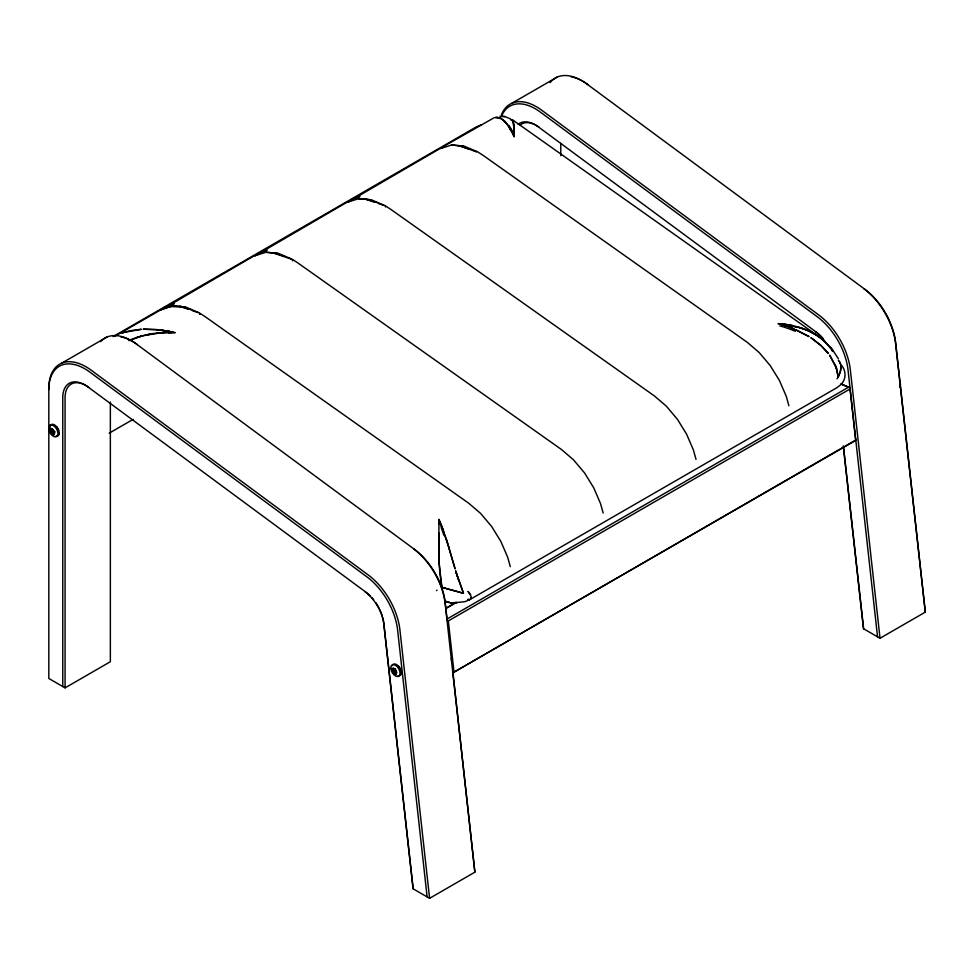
<?xml version="1.0" encoding="UTF-8"?>
<svg xmlns="http://www.w3.org/2000/svg" width="974" height="974" viewBox="0 0 974 974"><rect width="100%" height="100%" fill="white"/><g stroke="black" fill="none" stroke-linecap="round" stroke-linejoin="round"><path stroke-width="1.46" d="M438.884 532.973L439.177 563.617L441.879 587.346L453.068 590.39M439.018 521.723L439.043 519.325C438.836 542.019 437.789 564.981 442.001 587.407L455.722 591.194M438.97 524.402L439.006 521.784M840.976 366.504L840.44 371.338L838.212 376.901L835.875 366.48L829.665 355.157L836.544 368.489L838.261 376.914C840.769 371.898 842.729 364.824 838.395 360.222M49.857 427.574L50.745 424.932M58.257 435.573L59.146 432.931M400.351 675.226L401.239 672.596M448.661 546.816L455.089 568.926L446.981 541.447L439.627 520.664M511.52 130.224L513.639 135.666L511.52 130.224C507.393 124.891 503.132 116.332 495.036 117.525L499.065 117.732L503.485 120.204M841.585 383.756C846.382 378.74 845.992 370.485 841.524 365.372M837.007 378.813L837.64 377.9M51.025 430.922L51.598 430.094L52.766 430.764L54.507 432.931L53.241 434.587L51.123 433.369L49.857 430.252L51.123 428.597L53.241 429.814L52.766 433.089L51.025 430.922L53.339 429.583M393.106 670.575L393.691 669.759L394.847 670.429L396.588 672.596L395.322 674.251L393.216 673.034L391.95 669.905L393.216 668.249L395.322 669.467L394.847 672.742L393.106 670.575L395.432 669.235M441.685 148.352L443.852 146.307L494.159 117.72M841.061 384.487L836.909 387.689L470.065 599.473L464.975 601.664L453.421 602.93M162.183 309.44L253.471 256.223L266.17 252.181M255.054 255.821L346.342 202.604L359.041 198.562M347.925 202.202L439.213 148.985L451.912 144.943M841.025 383.89L849.925 387.725L855.647 440.09L452.898 672.791L854.648 441.027L855.732 440.224L855.659 438.933M61.593 363.229L106.872 337.089M512.02 103.183L557.298 77.043M113.167 336.578L476.055 127.058L480.973 124.952M51.598 432.419L53.923 431.08M52.766 433.089L55.08 431.75M109.198 433.174L133.061 419.392M452.873 671.975L474.874 872.18L429.595 898.32L399.924 629.947A52.535 30.328 60 0 0 368.269 574.989L91.13 370.169A52.535 30.328 60 0 0 48.822 388.224L48.822 678.476L65.075 687.863L110.354 661.723L110.354 402.067M446.055 608.105L455.272 602.772M446.384 608.275L454.286 603.71M848.695 387.116L447.029 619.014L447.103 620.304L448.332 620.913L849.998 389.016M393.691 672.072L396.016 670.733M843.265 445.885L863.475 628.705L880.021 638.262L925.3 612.122L895.642 342.604A50.892 29.378 60 0 0 864.973 289.363L586.823 83.971A52.535 30.328 60 0 0 550.115 82.632M114.664 336.371L162.122 309.062L172.629 305.824L185.474 307.005M129.092 340.45C143.531 334.119 159.529 331.72 175.223 332.621L168.052 332.67L171.68 332.597M129.25 340.547L142.508 335.835L156.948 333.449M510.632 119.741L512.336 119.692L818.891 336.651L824.515 341.144L830.907 348.412M135.666 337.856L142.545 335.762M446.737 601.883L444.826 601.092L450.779 602.918L457.062 602.529L450.755 602.809L444.838 601.226M441.77 588.15L444.582 587.578M146.063 334.91L153.247 333.583M157.058 329.529L143.215 329.188L159.079 329.857L173.226 332.134M780.028 324.135L788.977 326.582L809.053 336.566L795.892 329.675M160.552 332.743L167.905 332.426M511.119 119.717C516.476 122.639 513.128 131.77 514.211 136.908L514.175 132.829L514.199 134.838M499.906 116.235L504.909 116.576L510.68 118.974M171.302 331.744L164.156 330.783L167.272 330.99M502.608 116.417L504.909 116.576M164.156 330.783L169.306 331.343M159.079 329.857L165.239 330.661M818.891 336.651C806.922 328.396 792.41 324.549 778.019 323.612L785.093 324.561L781.538 324.025M463.478 146.173L451.242 144.968L464.099 146.149L477.65 151.859L483.262 155.463L747.289 342.337L759.196 352.539L770.312 365.713L779.468 380.566L786.286 396.381L788.903 405.768M370.607 199.792L358.371 198.586L371.216 199.767L384.779 205.477L390.391 209.081L654.418 395.955L666.326 406.158L677.441 419.331L686.597 434.185L693.415 450L696.033 459.387M277.736 253.41L265.5 252.205L278.345 253.386L291.908 259.096L297.52 262.7L561.548 449.574L573.455 459.777L584.57 472.95L593.726 487.804L600.544 503.619L603.162 513.006M785.288 324.33L792.471 325.596M496.679 117.391L499.832 117.988M785.896 325.961L788.977 326.582L781.927 324.707M446.579 601.932L448.722 602.456M783.9 325.316L788.977 326.582M453.105 590.439L463.514 593.239L455.722 571.056L456.903 575.208M455.662 591.133L463.466 593.3L456.989 575.269M795.88 326.862C809.516 329.882 822.287 337.223 830.822 348.388M468.153 599.497L469.517 599.68L467.873 599.375M377.145 202.592L365.774 199.146L374.065 202.02M284.274 256.211L272.903 252.765L290.861 258.999M191.403 309.829L180.032 306.384L169.573 306.384L160.6 309.842L172.629 305.824L169.573 306.384L184.865 307.029L180.032 306.384L188.323 309.257M469.699 149.363L458.644 145.528L476.603 151.761L473.839 150.8M378.204 203.469L383.732 205.38M192.462 310.706L197.99 312.617M799.508 327.422L806.302 329.845M787.905 326.643L793.907 328.932M841.061 384.109L849.925 387.725M186.058 307.2L199.025 312.715L204.65 316.319L468.677 503.193L480.584 513.395L491.7 526.569L500.855 541.422L507.673 557.238L510.291 566.625M809.589 331.294L815.895 334.691M429.595 898.32L413.049 888.763L383.817 624.334A31.192 18.007 60 0 0 365.019 591.705M816.443 332.219L538.293 126.839A31.192 18.007 60 0 0 518.144 124.331M395.87 674.787L394.482 673.472A6.562 3.786 60 0 1 393.313 671.804M53.071 434.526L53.777 435.135M821.776 338.794L827.084 343.688M502.767 119.632L507.491 124.672L512.47 133.219M504.155 120.788L506.176 122.955M512.336 119.692L513.943 127.338M831.394 347.986L838.334 358.712M829.471 346.44L832.709 351.334L831.516 349.313M831.626 349.398L832.892 351.504M509.414 127.594L511.277 130.869M839.271 361.366L840.684 364.471M398.695 666.35L400.728 669.869M392.449 669.954L394.482 673.472M56.614 426.697L58.647 430.204M835.01 364.459L836.544 368.489M441.867 526.423L443.572 531.195M441.344 524.925L447.541 543.127M455.722 571.056L458.316 579.469M446.421 539.547L449.233 548.703M440.163 522.015L441.612 527.129M385.375 206.33L385.448 206.975M925.3 612.122L895.63 343.761A52.535 30.328 60 0 0 863.975 288.791M880.021 638.262L850.351 369.901A52.535 30.328 60 0 0 818.696 314.931L541.556 110.111A52.535 30.328 60 0 0 501.403 115.029M877.537 636.826L848.05 370.083A50.892 29.378 60 0 0 817.381 316.842L540.229 112.022A50.892 29.378 60 0 0 501.342 116.783M843.594 447.663L863.621 628.79M448.332 620.913L453.981 671.987M447.054 619.233L445.215 602.65A50.892 29.378 60 0 0 414.547 549.409L136.397 344.029A52.535 30.328 60 0 0 100.553 341.643M451.376 658.412L451.717 661.431M474.874 872.18L445.203 603.807A52.535 30.328 60 0 0 413.548 548.849M427.111 896.884L397.623 630.129A50.892 29.378 60 0 0 366.954 576.888L89.803 372.068A50.892 29.378 60 0 0 48.822 389.563M413.195 888.848L383.829 623.19A29.549 17.057 60 0 0 382.745 617.504M560.781 143.336L560.781 155.694M65.075 687.863L65.075 397.611A29.549 17.057 60 0 1 88.877 387.457M62.762 686.524L62.762 397.611A31.192 18.007 60 0 1 87.879 386.885L366.017 592.265A29.549 17.057 60 0 1 370.388 596.064M157.094 329.772A91.848 65.526 24 0 1 173.202 332.39M156.875 333.132A104.656 74.048 0.3 0 1 168.027 332.353M436.547 590.609A59.024 2.581 -32.2 0 1 437.07 590.207M439.542 521.784A92.968 22.256 81.4 0 1 441.234 526.045M439.237 545.915A104.656 1.449 89.9 0 1 439.286 538.318M441.198 527.604A91.13 18.774 79.6 0 1 443.888 535.298M508.866 125.403A90.85 27.954 86.7 0 1 511.399 129.542M511.922 131.003A92.968 26.371 84.5 0 1 513.736 134.68M513.602 129.067A104.656 10.519 -82.2 0 1 513.773 134.777M779.772 325.852A91.848 70.286 25.9 0 1 795.259 331.282M785.032 324.805A104.656 86.016 -1 0 1 795.795 327.094M372.056 597.829A29.549 17.057 60 0 1 373.651 599.728M375.891 602.772A29.549 17.057 60 0 1 379.142 608.251M379.702 609.383A29.549 17.057 60 0 1 381.211 612.853M381.65 614.022A29.549 17.057 60 0 1 382.417 616.347M120.715 336.809A50.892 29.378 60 0 1 137.407 344.589M520.201 125.025A29.549 17.057 60 0 1 539.304 127.399M817.332 332.901A29.549 17.057 60 0 1 823.286 338.709M815.445 331.647A31.192 18.007 60 0 1 825.867 342.738M571.129 76.763A50.892 29.378 60 0 1 587.833 84.543M392.181 665.705A6.562 3.786 60 0 1 399.876 668.018A6.562 3.786 60 0 1 398.025 675.834M392.839 670.891A6.562 3.786 60 0 1 392.181 669.016M899.538 380.724A6.562 3.786 60 0 1 899.538 387.031M49.918 426.77A6.562 3.786 60 0 1 54.507 424.895A6.562 3.786 60 0 1 59.085 432.066A6.562 3.786 60 0 1 55.944 436.182M51.22 432.152A6.562 3.786 60 0 1 50.368 430.301M471.087 597.22C469.882 602.346 471.282 594.956 471.087 597.22M199.633 313.567L199.707 314.212L199.633 313.567M292.504 259.948L292.577 260.594L292.504 259.948M357.068 197.442L350.981 199.926L359.966 196.468L357.068 197.442M264.197 251.061L258.11 253.544L267.095 250.087L264.197 251.061M171.327 304.679L165.239 307.163L174.224 303.705L171.327 304.679M123.333 332.499L121.762 333.035L130.151 330.722L141.291 329.285L123.296 332.536M812.62 338.903L810.843 337.71L821.033 345.563L828.35 353.428L821.021 345.575L812.62 338.903M468.153 591.559L470.71 595.175L468.153 591.559M391.962 670.197A3.287 1.899 60 0 0 395.639 674.203A3.287 1.899 60 0 0 395.213 669.345A3.287 1.899 60 0 0 391.962 670.197M390.817 668.481A6.562 3.786 60 0 0 398.159 676.492A6.562 3.786 60 0 0 397.319 666.776A6.562 3.786 60 0 0 390.817 668.481M49.869 430.545A3.287 1.899 60 0 0 53.546 434.55A3.287 1.899 60 0 0 53.132 429.692A3.287 1.899 60 0 0 49.869 430.545M48.724 428.816A6.562 3.786 60 0 0 56.078 436.839A6.562 3.786 60 0 0 55.238 427.111A6.562 3.786 60 0 0 48.724 428.816"/></g></svg>
